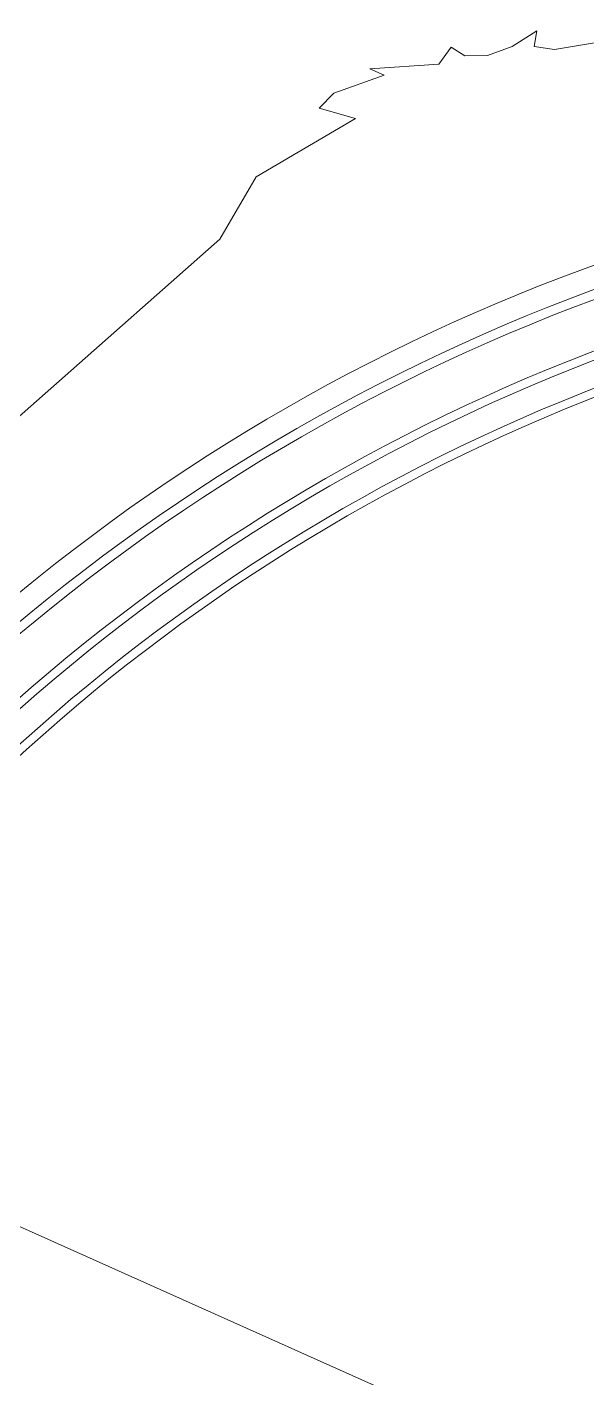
# Model space of a CAD drawing. Header units: metres. Extents: x -207 to 292, y -187 to 169.
# Drawn here: x -33.086 to -31.598, y 5.933 to 9.528 of the extents above; entities that cross this region are included whole.
import ezdxf

# ---------------------------------------------------------------- set-up
doc = ezdxf.new("R2010")
doc.units = ezdxf.units.M
for name, color, linetype, lineweight in [('C-TOPO-MAJR', 7, 'Continuous', 35), ('C-TOPO-MINR', 7, 'Continuous', 9), ('EQUIPOS PIS', 7, 'Continuous', 9), ('P-SANR-FIXT', 7, 'Continuous', 9), ('solera', 7, 'Continuous', 35)]:
    doc.layers.add(name, color=color, linetype=linetype, lineweight=lineweight)
doc.layers.add('PR10-ARQ-PL-001-Emplazamiento-C-1_dwg', color=7, linetype='Continuous', lineweight=9, true_color=0x767676)

# ---------------------------------------------------------------- blocks, each defined once
blk = doc.blocks.new('M_Estanque-Terraza - M_Estanque-Terraza-2331352-PLANTA EMPLAZAMIENTO ACTUALIZADO')
at = {"layer": 'P-SANR-FIXT'}
for radius, start in [(5.1516, 0), (5.1516, 0), (5.1266, 360), (5.1266, 360), (4.9983, 360), (4.9755, 360), (4.9059, 0), (4.8832, 0)]:
    blk.add_arc((0, 0), radius, start, 180, dxfattribs=at)
blk = doc.blocks.new('YADRAN_LASQUEMAS_ARQ_MO_002_TERRAZAS_rvt-1-PLANTA EMPLAZAMIENTO ACTUALIZADO')
at = {"layer": 'P-SANR-FIXT', "lineweight": 9, "rotation": 72.88020417694379}
blk.add_blockref('M_Estanque-Terraza - M_Estanque-Terraza-2331352-PLANTA EMPLAZAMIENTO ACTUALIZADO', (-29.798, 3.9952), dxfattribs=at)
blk = doc.blocks.new('PR10-ARQ-PL-001-Emplazamiento-C-1_dwg-674643-PLANTA EMPLAZAMIENTO ACTUALIZADO')
at = {"layer": 'C-TOPO-MAJR', "color": 1, "lineweight": 9, "true_color": 0xff0000, "flags": 128}
blk.add_lwpolyline([(-27.2678, -10.8213), (-30.9585, -2.0775), (-32.2353, 2.2031), (-31.6933, 3.3696), (-30.9098, 4.9475), (-30.8894, 5.0037), (-31.124, 5.4476), (-31.8302, 5.7639), (-33.9418, 6.7098), (-36.7207, 7.8261)], dxfattribs=at)
at = {"layer": 'C-TOPO-MINR', "color": 9, "true_color": 0xc0c0c0, "flags": 128}
blk.add_lwpolyline([(-25.1754, 6.8403), (-31.3745, 9.4222), (-31.3912, 9.4289), (-31.5395, 9.4441), (-31.5459, 9.4914), (-31.684, 9.4682), (-31.7383, 9.476), (-31.7316, 9.5179), (-31.7969, 9.4764), (-31.8627, 9.4518), (-31.9223, 9.4517), (-31.9586, 9.4744), (-31.9919, 9.429), (-32.1748, 9.4167), (-32.1367, 9.3996), (-32.2707, 9.3521), (-32.31, 9.3116), (-32.2136, 9.2845), (-32.4776, 9.1295), (-32.5741, 8.9633), (-33.9226, 7.7709), (-33.0738, 2.6861), (-36.4417, 3.7876)], dxfattribs=at)
at = {"layer": 'EQUIPOS PIS'}
blk.add_circle((-29.833, 4.0505), 5.1472, dxfattribs=at)
at = {"layer": 'solera'}
blk.add_arc((-30.0871, 3.844), 7.747, 73.0923, 148.58913, dxfattribs=at)

msp = doc.modelspace()

# ---------------------------------------------------------------- linework, layer by layer
at = {"layer": 'C-TOPO-MAJR', "color": 1, "lineweight": 9, "true_color": 0xff0000, "flags": 128}
msp.add_lwpolyline([(-27.2678, -10.8213), (-30.9585, -2.0775), (-32.2353, 2.2031), (-31.6933, 3.3696), (-30.9098, 4.9475), (-30.8894, 5.0037), (-31.124, 5.4476), (-31.8302, 5.7639), (-33.9418, 6.7098), (-36.7207, 7.8261)], dxfattribs=at)
at = {"layer": 'C-TOPO-MINR', "color": 9, "true_color": 0xc0c0c0, "flags": 128}
msp.add_lwpolyline([(-36.4417, 3.7876), (-33.0738, 2.6861), (-33.9226, 7.7709), (-32.5741, 8.9633), (-32.4776, 9.1295), (-32.2136, 9.2845), (-32.31, 9.3116), (-32.2707, 9.3521), (-32.1367, 9.3996), (-32.1748, 9.4167), (-31.9919, 9.429), (-31.9586, 9.4744), (-31.9223, 9.4517), (-31.8627, 9.4518), (-31.7969, 9.4764), (-31.7316, 9.5179), (-31.7383, 9.476), (-31.684, 9.4682), (-31.5459, 9.4914), (-31.5395, 9.4441), (-31.3912, 9.4289), (-31.3745, 9.4222), (-25.1754, 6.8403)], dxfattribs=at)

# ---------------------------------------------------------------- block references
at = {"lineweight": 5}
msp.add_blockref('YADRAN_LASQUEMAS_ARQ_MO_002_TERRAZAS_rvt-1-PLANTA EMPLAZAMIENTO ACTUALIZADO', (0, 0), dxfattribs=at)
at = {"layer": 'PR10-ARQ-PL-001-Emplazamiento-C-1_dwg', "color": 7}
msp.add_blockref('PR10-ARQ-PL-001-Emplazamiento-C-1_dwg-674643-PLANTA EMPLAZAMIENTO ACTUALIZADO', (0, 0), dxfattribs=at)

doc.saveas('drawing.dxf')
